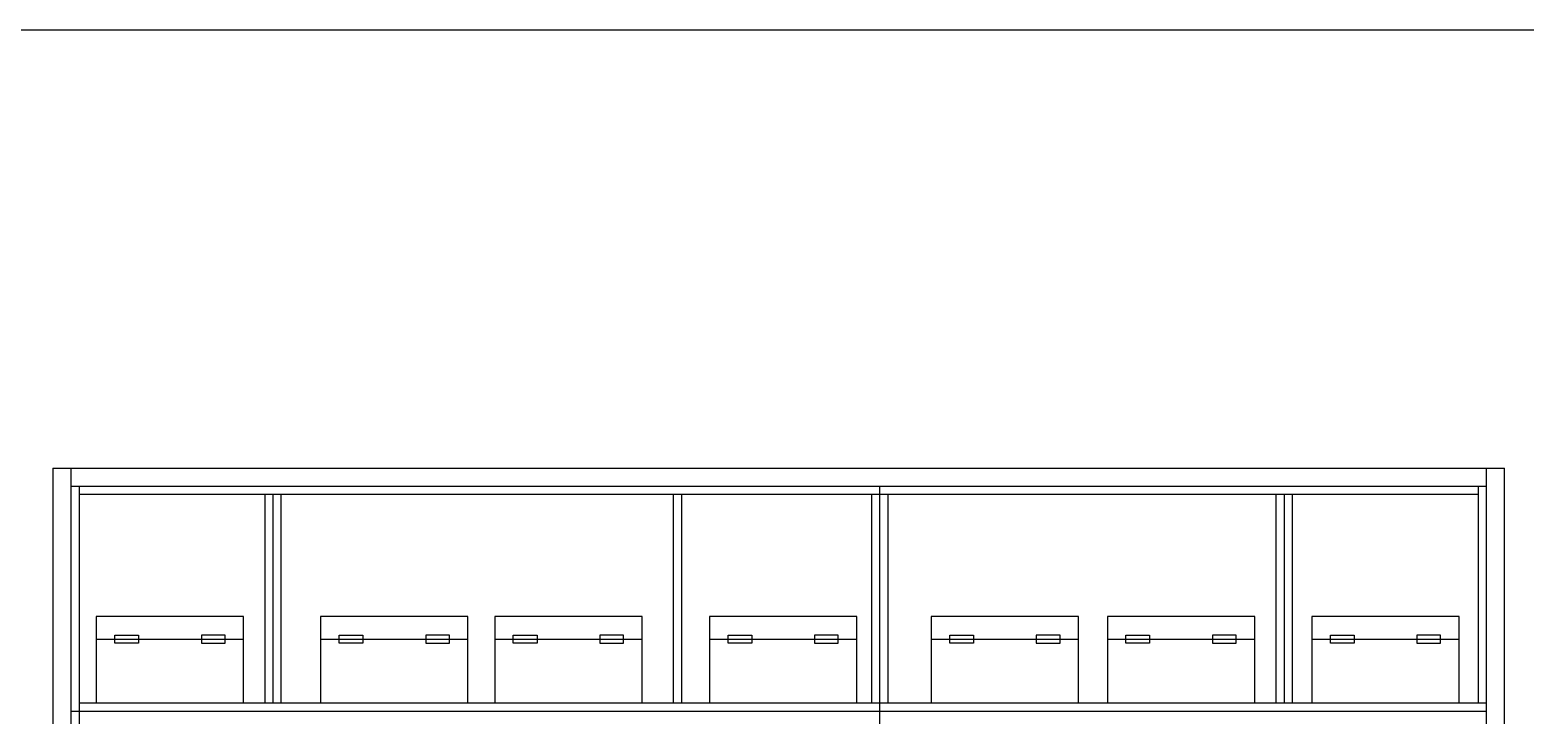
# Model space of a CAD drawing. Header units: millimetres. Extents: x 24776 to 57176, y -19492 to 15017.
# Drawn here: x 52075 to 55402, y 11320 to 12844 of the extents above; entities that cross this region are included whole.
import ezdxf

# ---------------------------------------------------------------- set-up
doc = ezdxf.new("R2010")
doc.units = ezdxf.units.MM

# ---------------------------------------------------------------- blocks, each defined once
blk = doc.blocks.new('DFFGDGSG')
at = {"color": 250}
for p, q in [((33366.6, 11003.6), (33366.6, 10811.3)), ((33694.4, 11003.6), (33366.6, 11003.6)), ((33694.4, 10811.3), (33694.4, 11003.6)), ((33366.6, 10953), (33694.4, 10953)), ((33407.8, 10944.1), (33407.8, 10962.3)), ((33407.8, 10962.3), (33460.6, 10962.3)), ((33460.6, 10962.3), (33460.6, 10944.1)), ((33653.2, 10962.3), (33600.4, 10962.3)), ((33600.4, 10962.3), (33600.4, 10944.1)), ((33653.2, 10944.1), (33653.2, 10962.3)), ((33460.6, 10944.1), (33407.8, 10944.1)), ((33600.4, 10944.1), (33653.2, 10944.1)), ((33366.6, 10811.3), (33694.4, 10811.3))]:
    blk.add_line(p, q, dxfattribs=at)

msp = doc.modelspace()

# ---------------------------------------------------------------- linework, layer by layer
at = {"color": 255}
for p, q in [((52126.8, 11869.4), (55356.8, 11869.4)), ((52126.8, 11869.4), (52126.8, 9169.4)), ((52166.8, 11869.4), (52166.8, 9169.4)), ((55316.8, 9169.4), (55316.8, 11869.4)), ((55356.8, 9169.4), (55356.8, 11869.4)), ((52166.8, 11829.4), (55316.8, 11829.4)), ((52184.8, 11829.4), (52184.8, 9807.4)), ((52184.8, 11811.4), (55298.8, 11811.4)), ((52598.8, 11347.4), (52598.8, 11811.4)), ((52616.8, 11347.4), (52616.8, 11811.4)), ((52634.8, 11347.4), (52634.8, 11811.4)), ((53507.8, 11347.4), (53507.8, 11811.4)), ((53525.8, 11347.4), (53525.8, 11811.4)), ((53948.8, 11347.4), (53948.8, 11811.4)), ((53966.8, 9169.4), (53966.8, 11829.4)), ((53984.8, 11347.4), (53984.8, 11811.4)), ((54848.8, 11347.4), (54848.8, 11811.4)), ((54866.8, 11347.4), (54866.8, 11811.4)), ((54884.8, 11347.4), (54884.8, 11811.4)), ((55298.8, 11347.4), (55298.8, 11829.4)), ((52184.8, 11347.4), (53507.8, 11347.4)), ((53507.8, 11347.4), (54866.8, 11347.4)), ((54866.8, 11347.4), (55316.8, 11347.4)), ((52166.8, 11329.4), (54866.8, 11329.4)), ((54866.8, 11329.4), (55316.8, 11329.4))]:
    msp.add_line(p, q, dxfattribs=at)
at = {"color": 250}
msp.add_lwpolyline([(50696.3, 12844.3), (57176.3, 12844.3), (57176.3, 4589.1), (50696.3, 4589.1)], close=True, dxfattribs=at)

# ---------------------------------------------------------------- block references
for p in [(18856.6, 536.2), (19355.7, 536.2), (19743.3, 536.2), (20221, 536.2), (20714.4, 536.2), (21106.4, 536.2), (21561.3, 536.2)]:
    msp.add_blockref('DFFGDGSG', p, dxfattribs=at)

doc.saveas('drawing.dxf')
